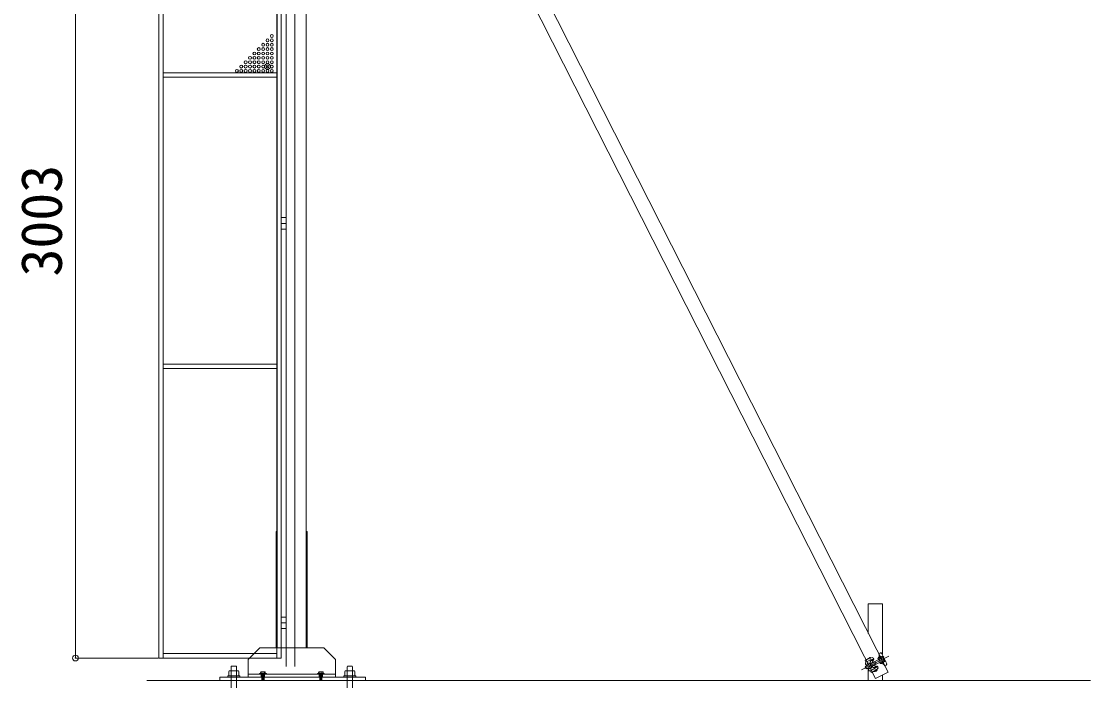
# Model space of a CAD drawing. Units: millimetres, scale not verified. Extents: x -9305 to 9305, y -6415 to 6415.
# Drawn here: x 631 to 4301, y -3684 to -1422 of the extents above; entities that cross this region are included whole.
import ezdxf
from ezdxf.enums import TextEntityAlignment as Align

# ---------------------------------------------------------------- set-up
doc = ezdxf.new("R2010")
doc.units = ezdxf.units.MM
doc.header["$LTSCALE"] = 40
doc.header["$PDMODE"] = 32
doc.header["$PDSIZE"] = 20
doc.linetypes.add('CHAIN2', pattern=[12, 9, -1, 1, -1])
doc.linetypes.add('DOUBLE_CHAIN2', pattern=[12.8, 9, -1, 0.6, -0.6, 0.6, -1])
for name, color, linetype, lineweight in [('0-0_0', 7, 'Continuous', 9), ('0-3_CYG-36', 7, 'Continuous', 9), ('0-B_ﾒッｼュﾊﾟﾈﾙ用ﾌﾞﾛッｸ', 7, 'Continuous', 9), ('0-E_寸法', 7, 'Continuous', 9)]:
    doc.layers.add(name, color=color, linetype=linetype, lineweight=lineweight)
doc.styles.add('ＭＳ ゴシック', font='')
doc.styles.get('ＭＳ ゴシック').set_extended_font_data('MS Gothic')

msp = doc.modelspace()

# ---------------------------------------------------------------- linework, layer by layer
at = {"layer": '0-0_0'}
for p, q in [((816.7, -3606.92), (816.7, -603.92)), ((816.7, -607.92), (816.7, -3602.92)), ((1102.87, -3606.92), (1102.87, -603.92)), ((1117.87, -3606.92), (1117.87, -603.92)), ((1507.87, -3606.92), (1507.87, -603.92)), ((1522.87, -603.92), (1522.87, -3606.92)), ((1522.87, -3486.06), (1539.8, -3486.06)), ((1100.87, -3606.92), (815.7, -3606.92))]:
    msp.add_line(p, q, dxfattribs=at)
for points in [[(1522.66, -2134.89), (1539.87, -2134.89), (1539.87, -2114.99), (1522.66, -2114.99)], [(1522.87, -2095.42), (1539.87, -2095.42), (1539.87, -2115.42)], [(1522.66, -3505.96), (1539.87, -3505.96), (1539.87, -3486.06), (1522.66, -3486.06)], [(1539.87, -3486.92), (1539.87, -3466.92), (1522.87, -3466.92)]]:
    msp.add_lwpolyline(points, dxfattribs=at)
msp.add_point((816.7, -3606.92), dxfattribs=at)
at = {"layer": '0-3_CYG-36'}
for p, q in [((1609.16, -3572.46), (1609.16, 827.54)), ((3605.82, -3655.42), (1440.5, 612.66)), ((3562.55, -3677.55), (1544.42, 300.4)), ((1505.96, -3172.46), (1505.96, -3572.46)), ((1505.96, -3172.46), (1509.16, -3172.46)), ((1612.36, -3172.46), (1609.16, -3172.46)), ((1612.36, -3172.46), (1612.36, -3572.46)), ((3586.62, -3595.28), (3586.62, -3420.63)), ((1409.16, -3612.46), (1449.16, -3572.46)), ((1669.16, -3572.46), (1449.16, -3572.46)), ((1669.16, -3572.46), (1709.16, -3612.46)), ((3573.88, -3592.11), (3578.36, -3589.89)), ((3585.06, -3592.14), (3601.07, -3624.39)), ((1409.16, -3612.46), (1409.16, -3672.46)), ((1709.16, -3672.46), (1709.16, -3612.46)), ((3527.15, -3614.48), (3530.08, -3620.39)), ((3535.58, -3631.22), (3528.08, -3634.95)), ((3536.72, -3631.77), (3529.38, -3635.42)), ((3534.5, -3626.19), (3534.17, -3628.26)), ((3534.5, -3626.19), (3541.06, -3622.91)), ((3544.6, -3626.74), (3539.15, -3629.43)), ((3543.92, -3610.47), (3540.75, -3604.09)), ((3545.74, -3625.06), (3545.31, -3624.17)), ((3586.63, -3605.88), (3545.64, -3626.22)), ((3554.57, -3620.68), (3545.74, -3625.06)), ((3560.89, -3619.78), (3546.22, -3627.06)), ((3547.14, -3616.7), (3555.66, -3610.42)), ((3564.4, -3626.96), (3549.73, -3634.24)), ((3591.08, -3614.84), (3550.03, -3635.22)), ((3559.9, -3631.43), (3551.08, -3635.81)), ((3551.88, -3615.26), (3554.57, -3620.68)), ((3552.48, -3616.48), (3555.66, -3614.14)), ((3556.12, -3607.63), (3556.26, -3607.92)), ((3556.26, -3607.92), (3556.87, -3609.14)), ((3559.69, -3619.25), (3560.85, -3619.8)), ((3562.6, -3636.85), (3559.9, -3631.43)), ((3564.14, -3628.21), (3564.4, -3626.96)), ((3570.7, -3608.2), (3585.4, -3601.8)), ((3571.98, -3611.14), (3570.7, -3608.2)), ((3571.98, -3611.14), (3586.68, -3604.74)), ((3588.91, -3625.76), (3575.95, -3599.66)), ((3577.85, -3610.24), (3577.18, -3608.88)), ((3577.85, -3610.23), (3577.18, -3608.88)), ((3592.02, -3615.49), (3578.03, -3623.33)), ((3579.6, -3626.12), (3578.03, -3623.33)), ((3593.58, -3618.28), (3579.6, -3626.12)), ((3581.08, -3603.25), (3581.26, -3603.61)), ((3582.98, -3620.56), (3582.3, -3619.2)), ((3582.98, -3620.56), (3582.3, -3619.2)), ((3583.23, -3607.57), (3582.68, -3606.48)), ((3583.22, -3607.56), (3582.68, -3606.48)), ((3584.44, -3623.52), (3584.4, -3623.43)), ((3591.08, -3614.84), (3586.63, -3605.88)), ((3588.22, -3617.62), (3587.67, -3616.53)), ((3592.42, -3614.18), (3587.97, -3605.21)), ((3589.82, -3620.85), (3589.64, -3620.49)), ((3598.81, -3631.09), (3594.33, -3633.32)), ((1343.54, -3668.54), (1343.54, -3652.62)), ((1345.52, -3650.62), (1375.37, -3650.62)), ((1351.5, -3634.66), (1351.5, -4204.76)), ((1369.4, -3634.66), (1351.5, -3634.66)), ((1369.4, -3801.81), (1369.4, -3634.66)), ((1377.36, -3652.62), (1377.36, -3668.54)), ((1409.16, -3662.46), (1709.16, -3662.46)), ((1451.98, -3660.08), (1451.98, -3656.1)), ((1453.97, -3654.11), (1465.91, -3654.11)), ((1455.96, -3660.08), (1455.96, -3654.11)), ((1463.92, -3654.11), (1463.92, -3660.08)), ((1467.9, -3656.1), (1467.9, -3660.08)), ((1650.97, -3660.08), (1650.97, -3656.1)), ((1652.96, -3654.11), (1664.9, -3654.11)), ((1654.95, -3660.08), (1654.95, -3654.11)), ((1662.91, -3660.08), (1662.91, -3654.11)), ((1666.89, -3656.1), (1666.89, -3660.08)), ((1741.51, -3668.54), (1741.51, -3652.62)), ((1743.5, -3650.62), (1773.35, -3650.62)), ((1749.47, -3636.65), (1749.47, -3801.81)), ((1765.39, -3634.66), (1751.46, -3634.66)), ((1767.38, -4204.76), (1767.38, -3636.65)), ((1775.34, -3652.62), (1775.34, -3668.54)), ((3528.08, -3634.95), (3527.81, -3636.58)), ((3527.81, -3636.58), (3531.06, -3643.13)), ((3532.52, -3643.9), (3531.06, -3643.13)), ((3540.02, -3640.18), (3532.52, -3643.9)), ((3540.28, -3638.94), (3532.94, -3642.58)), ((3538.02, -3684.4), (3538.02, -3641.18)), ((3543.38, -3644.1), (3541.53, -3643.09)), ((3549.96, -3640.82), (3543.38, -3644.08)), ((3549.08, -3635.65), (3543.6, -3638.38)), ((3548.27, -3657.02), (3545.33, -3651.1)), ((3551.08, -3635.81), (3551.52, -3636.7)), ((3558.58, -3639.76), (3564.95, -3637.88)), ((3559.28, -3652.67), (3558.73, -3651.56)), ((3565.43, -3653.8), (3561.65, -3646.19)), ((3561.99, -3635.63), (3565.77, -3634.51)), ((3562.55, -3677.55), (3605.82, -3655.42)), ((3564.95, -3637.88), (3568.74, -3636.76)), ((3586.62, -3684.4), (3586.62, -3665.24)), ((4301.12, -3684.4), (1061.97, -3684.4)), ((1312.21, -3672.46), (1812.16, -3672.46)), ((1312.21, -3672.46), (1312.21, -3684.4)), ((1812.15, -3672.46), (1812.15, -3684.4))]:
    msp.add_line(p, q, dxfattribs=at)
at = {"layer": '0-3_CYG-36', "linetype": 'CHAIN2'}
msp.add_line((3608.29, -3600.71), (3515.18, -3646.93), dxfattribs=at)
at = {"layer": '0-3_CYG-36', "linetype": 'DOUBLE_CHAIN2'}
for p, q in [((1453.97, -3662.07), (1453.97, -3672.02)), ((1463.92, -3662.07), (1455.96, -3662.07)), ((1463.92, -3664.06), (1455.96, -3662.07)), ((1463.92, -3666.05), (1455.96, -3664.06)), ((1463.92, -3668.04), (1455.96, -3666.05)), ((1463.92, -3670.03), (1455.96, -3668.04)), ((1465.91, -3662.07), (1465.91, -3672.02)), ((1652.96, -3662.07), (1652.96, -3672.02)), ((1662.91, -3664.06), (1654.95, -3662.07)), ((1662.91, -3666.05), (1654.95, -3664.06)), ((1662.91, -3668.04), (1654.95, -3666.05)), ((1662.91, -3670.03), (1654.95, -3668.04)), ((1664.9, -3662.07), (1664.9, -3672.02)), ((1463.92, -3672.02), (1455.96, -3670.03)), ((1463.92, -3674.01), (1455.96, -3672.02)), ((1463.92, -3676), (1455.96, -3674.01)), ((1463.92, -3677.99), (1455.96, -3676)), ((1463.92, -3679.98), (1455.96, -3677.99)), ((1463.92, -3681.96), (1455.96, -3679.98)), ((1463.92, -3683.96), (1455.96, -3681.96)), ((1662.91, -3672.02), (1654.95, -3670.03)), ((1662.91, -3674.01), (1654.95, -3672.02)), ((1662.91, -3676), (1654.95, -3674.01)), ((1662.91, -3677.99), (1654.95, -3676)), ((1662.91, -3679.98), (1654.95, -3677.99)), ((1662.91, -3681.96), (1654.95, -3679.98)), ((1662.91, -3683.96), (1654.95, -3681.96))]:
    msp.add_line(p, q, dxfattribs=at)
at = {"layer": '0-3_CYG-36'}
for points in [[(3538.02, -3522.94), (3538.02, -3420.63), (3586.62, -3420.63)], [(3541.84, -3608.02), (3547.01, -3605.45), (3545.67, -3605), (3538.5, -3608.56), (3537.95, -3609.4)], [(3581.09, -3600.45), (3573.48, -3604.23), (3573.14, -3605.24)], [(3573.14, -3605.24), (3573.58, -3606.13), (3574.59, -3606.47), (3582.2, -3602.69), (3582.54, -3601.69), (3582.1, -3600.79)], [(1646.99, -3662.07), (1646.99, -3660.08), (1670.87, -3660.08), (1670.87, -3662.07)], [(3562.29, -3649.22), (3566.79, -3646.99), (3567.8, -3647.33), (3568.24, -3648.22), (3567.9, -3649.23), (3560.29, -3653.01), (3559.28, -3652.67)]]:
    msp.add_lwpolyline(points, dxfattribs=at)
for points in [[(3582.76, -3624.63), (3582.65, -3624.4), (3591.61, -3619.96), (3591.72, -3620.18), (3591.38, -3621.19), (3583.77, -3624.97)], [(1381.34, -3668.54), (1339.56, -3668.54), (1339.56, -3672.52), (1381.34, -3672.52)], [(1471.88, -3662.07), (1448, -3662.07), (1448, -3660.08), (1471.88, -3660.08)], [(1779.32, -3668.54), (1737.53, -3668.54), (1737.53, -3672.52), (1779.32, -3672.52)]]:
    msp.add_lwpolyline(points, close=True, dxfattribs=at)
at = {"layer": '0-3_CYG-36', "linetype": 'DOUBLE_CHAIN2'}
for points in [[(1455.96, -3660.08), (1455.96, -3683.96), (1463.92, -3683.96), (1463.92, -3660.08)], [(1654.95, -3660.08), (1654.95, -3683.96), (1662.91, -3683.96), (1662.91, -3660.08)]]:
    msp.add_lwpolyline(points, dxfattribs=at)
at = {"layer": '0-3_CYG-36'}
for centre, radius, start, end in [((3562.96, -3598.32), 12.56, 308.057, 29.606), ((3580.58, -3594.37), 5, 26.4, 116.4), ((3566.76, -3684.67), 80.6, 100.823, 119.434), ((3533.76, -3625.07), 5.57, 132.772, 205.788), ((3534.77, -3624.05), 6.94, 209.778, 267.587), ((3529.64, -3620.61), 0.5, 312.772, 26.4), ((3911.24, -4486.99), 946.72, 112.012, 113.741), ((3542.85, -3619.35), 10.8, 219.289, 249.774), ((3554.12, -3627.58), 15.09, 187.049, 225.751), ((3546.08, -3619.77), 7.12, 211.052, 258.011), ((3522.84, -3642.95), 28.24, 12.812, 39.975), ((3554.89, -3627.14), 10.3, 177.763, 235.639), ((3550.69, -3621.52), 6, 126.383, 206.122), ((3552.54, -3609.41), 4, 26.4, 106.989), ((3553.67, -3614.37), 2, 126.383, 206.4), ((3554.47, -3608.8), 2, 306.383, 26.4), ((3553.29, -3610.92), 4, 306.383, 26.4), ((3536.98, -3635.94), 28.24, 15.865, 36.28), ((3537.54, -3635.66), 28.24, 17.932, 34.217), ((3568.03, -3620.7), 10.25, 357.171, 55.629), ((3582.79, -3638.26), 12.56, 23.194, 104.743), ((3587.08, -3605.65), 4.2, 26.4, 113.538), ((3587.08, -3605.65), 1, 26.4, 113.538), ((3589.97, -3601.52), 1, 116.4, 206.4), ((3591.53, -3614.62), 1, 299.262, 26.4), ((3591.53, -3614.62), 4.2, 299.262, 26.4), ((3597.98, -3617.64), 1, 206.4, 296.4), ((3596.59, -3626.62), 5, 296.4, 26.4), ((1345.52, -3652.62), 1.99, 90, 180), ((1375.37, -3652.62), 1.99, 0, 90), ((1453.97, -3656.1), 1.99, 90, 180), ((1465.91, -3656.1), 1.99, 0, 90), ((1652.96, -3656.1), 1.99, 90, 180), ((1664.9, -3656.1), 1.99, 0, 90), ((1743.5, -3652.62), 1.99, 90, 180), ((1751.46, -3636.65), 1.99, 90, 180), ((1765.39, -3636.65), 1.99, 0, 90), ((1773.35, -3652.62), 1.99, 0, 90), ((3545.25, -3645.16), 6.94, 145.213, 203.022), ((3543.82, -3645.34), 5.57, 207.012, 280.028), ((3551.36, -3641.53), 8.38, 157.938, 197.834), ((3544.88, -3651.32), 0.5, 26.4, 100.028), ((3428.97, -3432.11), 247.98, 297.984, 304.414), ((3553.74, -3638.68), 5.56, 146.937, 208.834), ((3516.3, -3583.03), 80.6, 293.366, 311.977), ((3556.89, -3634), 6, 206.678, 286.417), ((3564.39, -3635.96), 2, 206.4, 286.417), ((3566.9, -3638.35), 4, 26.4, 106.417), ((3569.3, -3638.68), 2, 26.4, 106.417), ((3567.66, -3639.86), 4, 305.811, 26.4)]:
    msp.add_arc(centre, radius, start, end, dxfattribs=at)
at = {"layer": '0-3_CYG-36', "linetype": 'DOUBLE_CHAIN2'}
for centre in [(1465.91, -3656.1), (1664.9, -3656.1)]:
    msp.add_arc(centre, 1.99, 0, 90, dxfattribs=at)
at = {"layer": '0-B_ﾒッｼュﾊﾟﾈﾙ用ﾌﾞﾛッｸ'}
for centre in [(1490.87, -1471.92), (1460.87, -1501.92), (1475.87, -1486.92), (1475.87, -1501.92), (1490.87, -1486.92), (1490.87, -1501.92), (1430.87, -1531.92), (1445.87, -1516.92), (1445.87, -1531.92), (1460.87, -1516.92), (1460.87, -1531.92), (1475.87, -1516.92), (1475.87, -1531.92), (1490.87, -1516.92), (1490.87, -1531.92), (1385.87, -1576.92), (1400.87, -1561.92), (1400.87, -1576.92), (1415.87, -1546.92), (1415.87, -1561.92), (1415.87, -1576.92), (1430.87, -1546.92), (1430.87, -1561.92), (1430.87, -1576.92), (1445.87, -1546.92), (1445.87, -1561.92), (1445.87, -1576.92), (1460.87, -1546.92), (1460.87, -1561.92), (1460.87, -1576.92), (1475.87, -1546.92), (1475.87, -1561.92), (1475.87, -1576.92), (1490.87, -1546.92), (1490.87, -1561.92), (1490.87, -1576.92), (1370.87, -1591.92), (1385.87, -1591.92), (1400.87, -1591.92), (1415.87, -1591.92), (1430.87, -1591.92), (1445.87, -1591.92), (1460.87, -1591.92), (1475.87, -1591.92), (1490.87, -1591.92)]:
    msp.add_circle(centre, 5, dxfattribs=at)
msp.add_point((1475.87, -1576.92), dxfattribs=at)
at = {"layer": '0-E_寸法'}
for p, q in [((1540.08, -3636.18), (1540.08, 598.53)), ((1509.3, 504.01), (1509.3, -3572.46)), ((1507.87, -1597.92), (1117.87, -1597.92)), ((1507.87, -1612.92), (1117.87, -1612.92)), ((1507.87, -2597.92), (1117.87, -2597.92)), ((1507.87, -2612.92), (1117.87, -2612.92)), ((1507.87, -3591.92), (1117.87, -3591.92)), ((1522.87, -3606.92), (1102.87, -3606.92))]:
    msp.add_line(p, q, dxfattribs=at)
msp.add_lwpolyline([(1540.08, 578.53), (1540.08, 598.53), (1570.08, 598.53), (1570.08, -3636.18)], dxfattribs=at)

# ---------------------------------------------------------------- texts
at = {"layer": '0-0_0', "style": 'ＭＳ ゴシック'}
msp.add_text('3003', height=140.8, rotation=90, dxfattribs=at).set_placement((812.43, -2297.42), align=Align.BOTTOM_LEFT)

doc.saveas('drawing.dxf')
